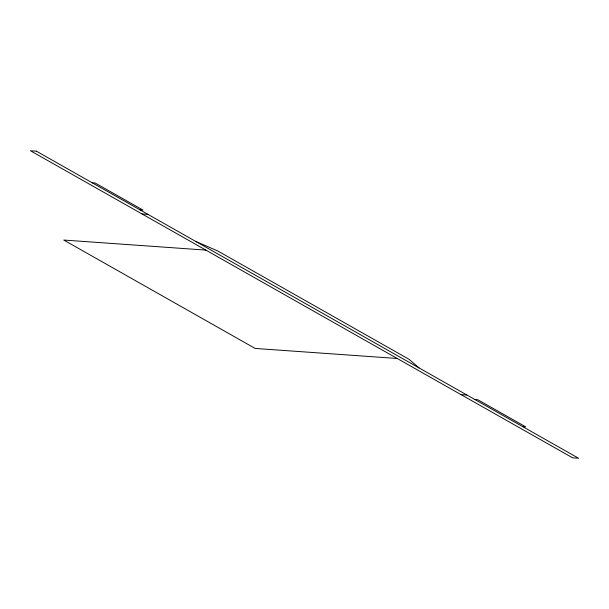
<?xml version="1.0" encoding="UTF-8"?>
<svg xmlns="http://www.w3.org/2000/svg" width="609" height="609" viewBox="0 0 609 609"><rect width="100%" height="100%" fill="white"/><g stroke="black" fill="none" stroke-linecap="round" stroke-linejoin="round"><path stroke-width="0.91" d="M92.18 182.784L95.141 182.989L142.986 210.09L140.024 209.877M142.072 213.972L147.995 214.391M205.865 250.101L63.778 240.053L255.133 348.432L397.22 358.48M461.005 394.609L466.928 395.028M474.898 399.542L477.859 399.755L525.696 426.848L522.735 426.635M195.832 241.491L217.702 250.938L409.058 359.318L419.083 367.935M36.373 151.169L30.45 150.75L572.627 457.831L578.55 458.25L36.373 151.169"/></g></svg>
